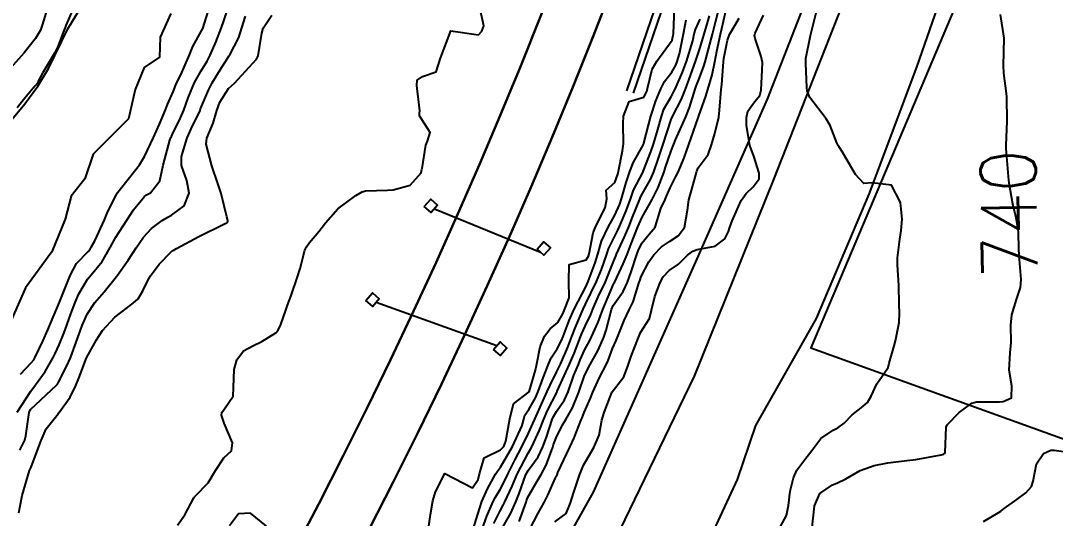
# Model space of a CAD drawing. Header units: metres. Extents: x 318500 to 325275, y 7408834 to 7428799.
# Drawn here: x 323822.7 to 323897.5, y 7420168.2 to 7420204.2 of the extents above; entities that cross this region are included whole.
import ezdxf
from ezdxf.enums import TextEntityAlignment as Align

# ---------------------------------------------------------------- set-up
doc = ezdxf.new("R2010")
doc.units = ezdxf.units.M
doc.header["$MEASUREMENT"] = 0
for name, color, linetype in [('Canaleta de Drenagem', 151, 'Continuous'), ('Cemitério', 206, 'Continuous'), ('Cotas', 45, 'Continuous'), ('Curvas de Nivel 1m', 11, 'Continuous'), ('Curvas de Nivel 5m', 15, 'Continuous'), ('Divisas', 45, 'Continuous'), ('Hidrografia', 140, 'Continuous'), ('Linha Férrea', 20, 'Continuous'), ('Pórticos', 45, 'Continuous'), ('Vias Primárias', 230, 'Continuous')]:
    doc.layers.add(name, color=color, linetype=linetype)
doc.styles.add('Style-STANDARD', font='STANDARD.shx')

msp = doc.modelspace()

# ---------------------------------------------------------------- linework, layer by layer
at = {"layer": 'Canaleta de Drenagem'}
for points in [[(323891.418, 7420394.695), (323892.434, 7420383.178), (323894.003, 7420366.411), (323894.043, 7420351.105), (323893.695, 7420331.232), (323893.583, 7420323.312), (323892.269, 7420306.607), (323891.176, 7420295.33), (323888.938, 7420281.623), (323886.274, 7420268.988), (323883.441, 7420254.04), (323876.417, 7420228.276), (323869.673, 7420208.437), (323866.49, 7420199.138)], [(323891.916, 7420394.739), (323892.932, 7420383.223), (323894.503, 7420366.435), (323894.543, 7420351.101), (323894.195, 7420331.224), (323894.083, 7420323.289), (323892.767, 7420306.564), (323891.672, 7420295.265), (323889.429, 7420281.531), (323886.764, 7420268.889), (323883.929, 7420253.928), (323876.895, 7420228.129), (323870.146, 7420208.276), (323866.963, 7420198.976)]]:
    msp.add_lwpolyline(points, dxfattribs=at)
at = {"layer": 'Cemitério'}
msp.add_lwpolyline([(323974.526, 7420146.416), (323992.042, 7420200.075), (323901.075, 7420230.882), (323879.8, 7420180.568), (323974.526, 7420146.416)], dxfattribs=at)
at = {"layer": 'Curvas de Nivel 1m', "flags": 128}
for points, elevation in [([(323822.465, 7420175.904), (323823.436, 7420177.443), (323823.789, 7420177.885), (323824.481, 7420178.848), (323825.061, 7420179.866), (323825.194, 7420180.145), (323825.484, 7420180.775), (323825.806, 7420181.546), (323825.922, 7420181.856), (323826.339, 7420183.024), (323826.639, 7420183.849), (323826.91, 7420184.465), (323827.545, 7420185.537), (323827.677, 7420185.709), (323827.795, 7420185.836), (323828.588, 7420186.801), (323829.177, 7420187.816), (323829.588, 7420188.561), (323830.382, 7420189.798), (323830.87, 7420190.532), (323831.625, 7420191.48), (323831.79, 7420191.616), (323832.083, 7420191.775), (323832.772, 7420192.64), (323832.995, 7420193.767), (323833.488, 7420195.572), (323833.566, 7420195.762), (323833.603, 7420195.839), (323833.684, 7420196), (323834.256, 7420197.198), (323834.49, 7420197.748), (323834.819, 7420198.648), (323835.281, 7420199.737), (323835.749, 7420200.597), (323836.18, 7420201.301), (323836.411, 7420201.723), (323836.822, 7420202.672), (323837.225, 7420203.716), (323837.371, 7420204.139), (323837.817, 7420205.495)], 727), ([(323824.616, 7420205.074), (323824.268, 7420203.885), (323824.137, 7420203.535), (323823.776, 7420202.924), (323823.322, 7420202.342), (323822.954, 7420201.902), (323821.746, 7420200.549)], 727), ([(323826.524, 7420205.145), (323825.983, 7420203.867), (323825.924, 7420203.731), (323825.782, 7420203.359), (323825.363, 7420202.277), (323825.165, 7420201.876), (323824.292, 7420200.431), (323824.006, 7420199.886), (323823.917, 7420199.708), (323823.734, 7420199.47), (323823.002, 7420198.619), (323822.464, 7420197.909)], 726), ([(323822.688, 7420178.665), (323823.464, 7420179.481), (323823.651, 7420179.704), (323823.754, 7420179.886), (323824.31, 7420181.055), (323824.679, 7420181.872), (323825.52, 7420183.86), (323826.082, 7420185.314), (323826.31, 7420185.852), (323826.754, 7420186.656), (323827.575, 7420187.53), (323827.725, 7420187.69), (323827.814, 7420187.836), (323828.061, 7420188.309), (323828.756, 7420189.823), (323829.004, 7420190.424), (323829.627, 7420191.642), (323829.692, 7420191.746), (323829.735, 7420191.808), (323830.566, 7420192.876), (323831.286, 7420193.786), (323831.666, 7420194.401), (323832.308, 7420195.781), (323832.738, 7420196.73), (323833.184, 7420197.768), (323833.328, 7420198.154), (323833.73, 7420199.08), (323833.922, 7420199.572), (323834.003, 7420199.756), (323834.284, 7420200.29), (323834.915, 7420201.743), (323835.156, 7420202.352), (323835.786, 7420203.487), (323835.867, 7420203.651), (323835.896, 7420203.729), (323836.342, 7420205.195)], 726), ([(323852.169, 7420167.507), (323852.325, 7420168.505), (323852.497, 7420169.503), (323852.696, 7420170.153), (323853.37, 7420171.49), (323855.355, 7420170.45), (323855.769, 7420171.051), (323855.86, 7420171.455), (323856.211, 7420172.623), (323857.387, 7420173.188), (323857.621, 7420173.437), (323857.77, 7420173.809), (323858.056, 7420175.43), (323858.334, 7420176.529), (323859.45, 7420177.389), (323859.918, 7420178.953), (323860.019, 7420179.405), (323860.256, 7420180.634), (323860.573, 7420181.399), (323860.966, 7420181.938), (323861.515, 7420182.391), (323861.877, 7420183.032), (323862.03, 7420183.382), (323862.339, 7420184.179), (323862.317, 7420185.378), (323862.346, 7420186.601), (323863.573, 7420186.926), (323863.753, 7420187.182), (323863.797, 7420187.357), (323864.078, 7420188.878), (323864.261, 7420189.35), (323864.958, 7420190.675), (323865.064, 7420191.338), (323865.01, 7420191.969), (323865.648, 7420192.522), (323865.872, 7420193.112), (323865.918, 7420193.327), (323866.21, 7420194.796), (323866.273, 7420195.324), (323866.247, 7420196.783), (323866.265, 7420197.324), (323866.671, 7420198.376), (323867.731, 7420198.686), (323867.951, 7420199.093), (323868.004, 7420199.306), (323868.347, 7420200.715), (323868.679, 7420201.296), (323869.785, 7420202.812), (323869.877, 7420203.279), (323869.959, 7420205.136)], 731), ([(323858.738, 7420168), (323859.226, 7420169.412), (323859.256, 7420169.497), (323859.345, 7420169.712), (323859.948, 7420170.815), (323860.311, 7420171.401), (323860.692, 7420172.081), (323861.163, 7420173.392), (323861.215, 7420173.57), (323861.4, 7420174.048), (323861.843, 7420174.954), (323862.099, 7420175.38), (323862.59, 7420176.216), (323863.042, 7420177.366), (323863.462, 7420178.577), (323863.851, 7420179.354), (323864.441, 7420180.39), (323864.853, 7420181.34), (323865.012, 7420181.833), (323865.396, 7420183.332), (323865.533, 7420183.629), (323866.24, 7420184.626), (323866.57, 7420185.32), (323866.83, 7420186.049), (323867.235, 7420187.313), (323867.324, 7420187.572), (323867.592, 7420188.127), (323868.13, 7420188.774), (323868.568, 7420189.296), (323868.976, 7420190.642), (323869.27, 7420191.285), (323869.384, 7420191.534), (323869.643, 7420192.139), (323870.033, 7420192.896), (323870.218, 7420193.272), (323870.652, 7420194.289), (323870.994, 7420195.26), (323871.662, 7420197.203), (323871.682, 7420197.25), (323871.69, 7420197.271), (323871.711, 7420197.337), (323872.221, 7420198.757), (323872.376, 7420199.244), (323872.685, 7420200.312), (323872.861, 7420201.239), (323873.006, 7420202.01), (323873.27, 7420203.235), (323873.37, 7420203.661), (323873.737, 7420205.231)], 736), ([(323877.341, 7420167.17), (323878.04, 7420168.453), (323878.189, 7420169.162), (323878.312, 7420170.204), (323878.559, 7420171.158), (323878.806, 7420171.726), (323879.383, 7420172.488), (323879.875, 7420173.143), (323880.522, 7420174.014), (323881.412, 7420174.607), (323881.754, 7420174.776), (323882.217, 7420175.108), (323882.805, 7420175.723), (323883.437, 7420176.229), (323883.911, 7420176.618), (323884.178, 7420177.083), (323884.576, 7420177.962), (323885.34, 7420179.071), (323885.389, 7420179.153), (323885.476, 7420179.454), (323885.839, 7420180.72), (323885.931, 7420181.064), (323886.183, 7420182.397), (323886.217, 7420183.06), (323886.198, 7420183.722), (323886.158, 7420185.061), (323886.06, 7420186.575), (323886.06, 7420187.063), (323886.238, 7420188.423), (323886.337, 7420189.059), (323886.416, 7420189.856), (323886.3, 7420191.06), (323885.649, 7420192.335), (323884.235, 7420192.5), (323883.65, 7420192.449), (323883.027, 7420193.099), (323882.087, 7420194.711), (323881.825, 7420195.118), (323881.775, 7420195.203), (323881.693, 7420195.384), (323881.211, 7420196.634), (323880.925, 7420197.132), (323879.733, 7420198.657), (323879.537, 7420199.152), (323879.516, 7420199.38), (323879.45, 7420201.153), (323879.453, 7420201.473), (323879.79, 7420203.15), (323880.184, 7420204.774)], 739), ([(323822.574, 7420168.649), (323822.825, 7420169.898), (323823.358, 7420171.697), (323823.431, 7420171.889), (323823.486, 7420172.012), (323824.199, 7420173.878), (323824.556, 7420174.72), (323825.419, 7420175.798), (323825.449, 7420175.831), (323825.476, 7420175.859), (323826.288, 7420176.995), (323826.705, 7420177.847), (323826.918, 7420178.376), (323827.47, 7420179.84), (323828.179, 7420181.141), (323828.629, 7420181.823), (323829.51, 7420182.791), (323830.83, 7420183.79), (323831.191, 7420184.119), (323831.533, 7420184.676), (323831.897, 7420185.425), (323832.093, 7420185.775), (323832.723, 7420186.608), (323833.576, 7420187.502), (323833.723, 7420187.612), (323833.971, 7420187.754), (323835.589, 7420188.605), (323837.432, 7420189.536), (323837.599, 7420189.609), (323837.658, 7420189.641), (323837.678, 7420189.699), (323837.667, 7420189.765), (323837.605, 7420190.024), (323837.2, 7420191.714), (323836.984, 7420192.373), (323836.524, 7420193.721), (323836.114, 7420195.287), (323836.158, 7420195.725), (323836.607, 7420196.81), (323836.89, 7420197.718), (323837.11, 7420198.325), (323837.734, 7420199.304), (323837.934, 7420199.51), (323838.152, 7420199.704), (323839.758, 7420201.444), (323839.879, 7420201.678), (323840.144, 7420203.316), (323840.242, 7420203.673), (323840.858, 7420204.611)], 729), ([(323822.654, 7420173.176), (323823.008, 7420173.896), (323823.09, 7420174.199), (323823.311, 7420175.892), (323823.422, 7420176.107), (323825.292, 7420177.862), (323825.361, 7420177.942), (323825.443, 7420178.092), (323826.047, 7420179.269), (323826.298, 7420179.852), (323826.628, 7420180.704), (323827.037, 7420181.845), (323827.157, 7420182.19), (323827.512, 7420183.009), (323828.067, 7420183.832), (323828.743, 7420184.61), (323829.547, 7420185.61), (323829.635, 7420185.723), (323829.705, 7420185.808), (323830.469, 7420186.894), (323831.061, 7420187.788), (323831.588, 7420188.569), (323832.167, 7420189.202), (323832.924, 7420189.767), (323833.344, 7420190.022), (323833.606, 7420190.162), (323834.53, 7420190.833), (323834.894, 7420191.741), (323834.72, 7420192.668), (323834.323, 7420193.75), (323834.325, 7420194.408), (323834.747, 7420195.744), (323835.037, 7420196.393), (323835.671, 7420197.731), (323835.685, 7420197.755), (323835.712, 7420197.834), (323836.271, 7420199.185), (323836.55, 7420199.722), (323837.007, 7420200.458), (323837.759, 7420201.656), (323837.794, 7420201.709), (323838.47, 7420203.009), (323838.684, 7420203.697), (323838.96, 7420204.535)], 728), ([(323855.417, 7420167.459), (323855.855, 7420168.932), (323856.035, 7420169.453), (323856.434, 7420170.369), (323857.019, 7420171.444), (323857.16, 7420171.654), (323857.375, 7420171.935), (323858.25, 7420173.427), (323858.945, 7420174.949), (323859.065, 7420175.415), (323859.139, 7420175.7), (323859.431, 7420176.117), (323859.903, 7420176.945), (323860.093, 7420177.404), (323860.463, 7420178.397), (323860.855, 7420179.396), (323861.039, 7420179.832), (323861.487, 7420180.505), (323861.796, 7420181.084), (323861.913, 7420181.384), (323862.347, 7420182.548), (323862.711, 7420183.372), (323863.546, 7420184.987), (323863.716, 7420185.358), (323864.217, 7420186.703), (323864.406, 7420187.348), (323864.673, 7420188.265), (323865.183, 7420189.336), (323865.618, 7420190.118), (323866.005, 7420190.948), (323866.127, 7420191.325), (323866.462, 7420192.507), (323866.736, 7420193.319), (323867.001, 7420193.986), (323867.689, 7420195.213), (323867.721, 7420195.278), (323867.731, 7420195.309), (323867.747, 7420195.366), (323868.245, 7420197.302), (323868.607, 7420198.416), (323868.961, 7420199.292), (323869.222, 7420199.814), (323869.758, 7420200.492), (323870.053, 7420200.989), (323870.16, 7420201.274), (323870.32, 7420201.817), (323870.6, 7420203.268), (323870.801, 7420204.269)], 732), ([(323856.053, 7420167.453), (323856.389, 7420168.385), (323856.853, 7420169.445), (323857.019, 7420169.77), (323857.353, 7420170.331), (323857.739, 7420171.059), (323857.911, 7420171.432), (323858.446, 7420172.489), (323858.926, 7420173.417), (323859.405, 7420174.408), (323859.723, 7420175.099), (323859.854, 7420175.406), (323860.343, 7420176.494), (323860.759, 7420177.397), (323860.972, 7420177.878), (323861.465, 7420178.85), (323861.719, 7420179.386), (323862.245, 7420180.622), (323862.541, 7420181.374), (323862.812, 7420182.069), (323863.364, 7420183.362), (323863.534, 7420183.713), (323864.315, 7420185.349), (323864.678, 7420186.229), (323865.057, 7420187.338), (323865.199, 7420187.722), (323865.598, 7420188.533), (323865.865, 7420189.068), (323865.977, 7420189.326), (323866.465, 7420190.479), (323866.766, 7420191.319), (323867, 7420191.956), (323867.659, 7420193.252), (323867.681, 7420193.288), (323867.689, 7420193.31), (323868.242, 7420194.741), (323868.433, 7420195.299), (323868.75, 7420196.343), (323869.008, 7420197.291), (323869.196, 7420197.81), (323869.732, 7420198.761), (323869.917, 7420199.097), (323869.997, 7420199.276), (323870.527, 7420200.5), (323870.815, 7420201.264), (323871.277, 7420202.75), (323871.388, 7420203.256), (323871.466, 7420203.584), (323871.806, 7420204.324)], 733), ([(323856.889, 7420167.872), (323857.329, 7420168.734), (323857.583, 7420169.19), (323857.704, 7420169.435), (323858.221, 7420170.563), (323858.597, 7420171.422), (323859.385, 7420172.946), (323859.562, 7420173.235), (323859.654, 7420173.407), (323860.196, 7420174.614), (323860.503, 7420175.399), (323860.779, 7420176.047), (323861.449, 7420177.341), (323861.466, 7420177.374), (323861.474, 7420177.39), (323861.485, 7420177.424), (323862.362, 7420179.377), (323862.695, 7420180.159), (323863.174, 7420181.365), (323863.268, 7420181.599), (323863.512, 7420182.139), (323863.905, 7420182.973), (323864.057, 7420183.352), (323864.447, 7420184.254), (323864.96, 7420185.339), (323865.134, 7420185.759), (323865.573, 7420186.862), (323865.714, 7420187.193), (323865.775, 7420187.328), (323866.34, 7420188.581), (323866.653, 7420189.32), (323866.929, 7420190.005), (323867.44, 7420191.312), (323867.495, 7420191.448), (323867.636, 7420191.714), (323868.217, 7420192.736), (323868.458, 7420193.298), (323868.773, 7420194.194), (323869.132, 7420195.288), (323869.708, 7420197.066), (323869.8, 7420197.279), (323870.458, 7420198.54), (323870.742, 7420199.265), (323871.015, 7420199.997), (323871.471, 7420201.254), (323871.779, 7420202.2), (323872.024, 7420203.011), (323872.091, 7420203.247), (323872.488, 7420204.565)], 734), ([(323859.484, 7420167.407), (323860.116, 7420168.61), (323860.54, 7420169.392), (323860.812, 7420169.925), (323861.367, 7420171.159), (323861.441, 7420171.317), (323861.471, 7420171.388), (323861.536, 7420171.552), (323862.393, 7420173.375), (323862.707, 7420174.064), (323863.219, 7420175.363), (323863.276, 7420175.508), (323863.428, 7420175.89), (323863.876, 7420176.921), (323864.063, 7420177.351), (323864.533, 7420178.417), (323865.01, 7420179.337), (323865.158, 7420179.652), (323865.488, 7420180.519), (323865.732, 7420181.092), (323865.836, 7420181.327), (323866.308, 7420182.532), (323866.683, 7420183.318), (323866.959, 7420183.893), (323867.413, 7420185.311), (323867.444, 7420185.419), (323867.556, 7420185.73), (323868.099, 7420186.775), (323868.467, 7420187.297), (323869.016, 7420187.862), (323869.595, 7420188.256), (323870.219, 7420188.652), (323870.684, 7420189.264), (323870.884, 7420190.522), (323870.985, 7420191.26), (323871.135, 7420191.76), (323871.537, 7420193.252), (323871.564, 7420193.349), (323871.665, 7420193.59), (323872.38, 7420194.542), (323872.622, 7420195.241), (323872.872, 7420196.065), (323873.153, 7420197.236), (323873.215, 7420197.737), (323873.34, 7420199.234), (323873.372, 7420199.607), (323873.486, 7420201.233), (323873.517, 7420201.488), (323873.786, 7420202.796), (323873.941, 7420203.228), (323874.624, 7420204.401)], 737), ([(323861.319, 7420167.981), (323862.123, 7420168.577), (323862.445, 7420169.369), (323862.657, 7420170.064), (323863.095, 7420171.364), (323863.377, 7420172.083), (323864.121, 7420173.349), (323864.503, 7420174.244), (323864.717, 7420175.341), (323864.871, 7420175.896), (323865.423, 7420177.33), (323865.45, 7420177.377), (323866.306, 7420178.477), (323866.602, 7420179.319), (323866.821, 7420179.975), (323867.349, 7420181.312), (323867.392, 7420181.421), (323867.505, 7420181.665), (323868.14, 7420182.681), (323868.304, 7420183.298), (323868.525, 7420184.28), (323868.92, 7420185.289), (323869.141, 7420185.702), (323869.563, 7420186.168), (323870.235, 7420186.605), (323870.906, 7420187.26), (323871.282, 7420187.557), (323871.586, 7420187.682), (323872.907, 7420187.92), (323873.598, 7420188.453), (323873.85, 7420188.983), (323873.937, 7420189.225), (323874.135, 7420189.742), (323874.775, 7420191.213), (323875.126, 7420191.719), (323875.645, 7420192.216), (323876.072, 7420192.775), (323876.081, 7420193.194), (323875.678, 7420194.413), (323875.391, 7420195.204), (323875.148, 7420196.652), (323875.149, 7420197.208), (323875.247, 7420197.677), (323875.727, 7420198.346), (323876.122, 7420198.806), (323876.218, 7420199.193), (323876.283, 7420200.671), (323876.304, 7420201.192), (323876.212, 7420201.631), (323875.787, 7420202.923), (323875.735, 7420203.146), (323875.756, 7420203.201), (323875.764, 7420203.227), (323875.792, 7420203.307), (323876.394, 7420204.608)], 738), ([(323892.297, 7420168.004), (323893.335, 7420168.642), (323893.539, 7420168.755), (323893.788, 7420168.953), (323894.693, 7420169.597), (323895.357, 7420170.08), (323895.753, 7420170.537), (323895.885, 7420170.925), (323896.121, 7420172.185), (323896.624, 7420172.918), (323897.144, 7420173.162), (323897.394, 7420173.161), (323899.39, 7420172.88)], 741)]:
    msp.add_lwpolyline(points, dxfattribs=dict(at, elevation=elevation))
at = {"layer": 'Curvas de Nivel 5m', "flags": 128}
for points, elevation in [([(323834.048, 7420167.749), (323834.565, 7420168.498), (323835.232, 7420169.732), (323835.271, 7420169.801), (323835.342, 7420169.878), (323836.265, 7420170.808), (323836.78, 7420171.709), (323837.379, 7420172.607), (323837.948, 7420173.131), (323838.027, 7420173.694), (323837.411, 7420175.127), (323837.214, 7420175.703), (323837.235, 7420175.891), (323837.427, 7420176.147), (323838.063, 7420177.071), (323838.094, 7420177.694), (323838.145, 7420179.011), (323838.332, 7420179.691), (323838.81, 7420180.357), (323839.486, 7420180.72), (323840.13, 7420181.031), (323841.139, 7420181.655), (323841.32, 7420181.835), (323841.509, 7420182.257), (323841.876, 7420183.294), (323841.996, 7420183.643), (323842.248, 7420184.351), (323842.696, 7420185.633), (323842.9, 7420186.289), (323843.254, 7420187.633), (323843.359, 7420187.856), (323843.588, 7420188.179), (323844.247, 7420188.974), (323844.748, 7420189.613), (323845.62, 7420190.617), (323846.933, 7420191.58), (323847.376, 7420191.832), (323847.635, 7420191.913), (323849.221, 7420191.97), (323849.637, 7420191.992), (323850.852, 7420192.322), (323851.655, 7420193.207), (323851.709, 7420193.47), (323851.719, 7420193.519), (323851.995, 7420195.206), (323852.105, 7420195.514), (323852.312, 7420196.127), (323851.705, 7420197.065), (323851.531, 7420197.346), (323851.537, 7420197.523), (323851.547, 7420197.688), (323851.336, 7420199.526), (323851.353, 7420199.919), (323851.75, 7420200.17), (323852.732, 7420200.528), (323853.057, 7420201.501), (323853.79, 7420203.49), (323855.787, 7420203.184), (323856.033, 7420203.466), (323856.172, 7420203.841), (323855.82, 7420205.47)], 730), ([(323857.454, 7420167.438), (323858.136, 7420168.62), (323858.488, 7420169.423), (323858.726, 7420170.043), (323859.209, 7420171.412), (323859.373, 7420171.707), (323860.097, 7420172.688), (323860.436, 7420173.4), (323860.695, 7420174.103), (323861.125, 7420175.393), (323861.211, 7420175.605), (323861.429, 7420175.964), (323862.012, 7420176.811), (323862.263, 7420177.378), (323862.688, 7420178.598), (323863.01, 7420179.367), (323863.147, 7420179.693), (323863.486, 7420180.444), (323863.806, 7420181.045), (323863.964, 7420181.353), (323864.434, 7420182.428), (323864.775, 7420183.341), (323865.548, 7420185.164), (323865.607, 7420185.272), (323865.638, 7420185.329), (323866.257, 7420186.636), (323866.529, 7420187.321), (323866.828, 7420188.081), (323867.315, 7420189.313), (323867.4, 7420189.525), (323867.617, 7420190.006), (323868.336, 7420191.299), (323868.776, 7420192.16), (323869.199, 7420193.287), (323869.314, 7420193.637), (323869.682, 7420194.726), (323869.84, 7420195.126), (323869.897, 7420195.277), (323870.018, 7420195.6), (323870.774, 7420197.264), (323871.046, 7420197.934), (323871.439, 7420199.255), (323871.515, 7420199.482), (323871.752, 7420200.076), (323872.088, 7420200.924), (323872.18, 7420201.246), (323872.506, 7420202.519), (323872.694, 7420203.241), (323872.924, 7420204.118), (323873.204, 7420205.236)], 735), ([(323879.848, 7420167.142), (323880.011, 7420168.459), (323880.072, 7420169.139), (323880.463, 7420170.024), (323881.363, 7420170.664), (323881.694, 7420170.787), (323882.334, 7420171.106), (323883.376, 7420171.706), (323884.394, 7420172.066), (323885.382, 7420172.254), (323886.756, 7420172.421), (323887.385, 7420172.499), (323889.217, 7420172.842), (323889.389, 7420172.877), (323889.478, 7420172.92), (323889.519, 7420173.009), (323889.596, 7420174.829), (323889.666, 7420175.008), (323890.535, 7420175.897), (323891.444, 7420176.568), (323891.776, 7420176.654), (323893.445, 7420176.657), (323893.716, 7420176.686), (323894.317, 7420176.947), (323894.323, 7420177.812), (323894.15, 7420178.95), (323894.222, 7420180.216), (323894.283, 7420180.948), (323894.268, 7420182.2), (323894.332, 7420182.948), (323894.667, 7420184.069), (323894.954, 7420184.939), (323894.996, 7420185.501), (323894.877, 7420186.941), (323894.851, 7420187.681), (323894.811, 7420188.942), (323894.642, 7420189.966), (323894.41, 7420190.948), (323894.142, 7420192.463), (323894.095, 7420192.953), (323893.947, 7420194.695), (323893.926, 7420194.956), (323893.928, 7420195.192), (323893.997, 7420196.956), (323893.973, 7420198.72), (323893.952, 7420198.957), (323893.762, 7420200.41), (323893.725, 7420200.961), (323893.79, 7420202.96), (323893.506, 7420204.655)], 740), ([(323840.476, 7420167.663), (323839.324, 7420168.609), (323838.449, 7420168.563), (323837.8, 7420167.695)], 730)]:
    msp.add_lwpolyline(points, dxfattribs=dict(at, elevation=elevation))
at = {"layer": 'Divisas'}
msp.add_lwpolyline([(323789.794, 7420061.582), (323806.019, 7420080.314), (323804.338, 7420081.771), (323812.805, 7420093.176), (323837.808, 7420126.322), (323847.987, 7420141.396), (323864.1, 7420170.125), (323871.696, 7420187.216), (323876.685, 7420198.54), (323880.455, 7420208.242), (323888.862, 7420233.683), (323895.696, 7420254.362), (323896.949, 7420268.507)], dxfattribs=at)
at = {"layer": 'Hidrografia'}
for points in [[(323833.571, 7420204.743), (323832.797, 7420203.017), (323832.737, 7420201.59), (323831.635, 7420200.843), (323830.98, 7420199.233), (323830.503, 7420197.122), (323827.942, 7420194.555), (323827.349, 7420192.781), (323826.363, 7420191.518), (323825.916, 7420189.876), (323824.963, 7420187.497), (323823.067, 7420184.914), (323820.315, 7420178.711)], [(323821.592, 7420196.495), (323823, 7420198.201), (323823.941, 7420199.484), (323824.709, 7420200.763), (323826.118, 7420203.62), (323826.972, 7420205.048)]]:
    msp.add_lwpolyline(points, dxfattribs=at)
at = {"layer": 'Linha Férrea'}
for points in [[(323843.705, 7420529.863, -0.339852), (323771.4, 7420065.587), (323704.487, 7420002.468, 0.137972), (323573.117, 7419776.141), (323569.018, 7419760.257, 0.009911), (323565.266, 7419744.042), (323557.569, 7419705.285), (323544.41, 7419647.347), (323509.546, 7419502.298), (323475.425, 7419363.32), (323454.167, 7419264.774, -0.048865), (323374.489, 7419022.071), (323336.216, 7418936.841), (323318.171, 7418898.232), (323303.703, 7418864.835, 0.016709)], [(323303.703, 7418864.835), (323318.171, 7418898.232), (323336.216, 7418936.841), (323374.489, 7419022.071, 0.048865), (323454.167, 7419264.774), (323475.425, 7419363.32), (323509.546, 7419502.298), (323544.41, 7419647.347), (323557.569, 7419705.285), (323565.266, 7419744.042, -0.009911), (323569.018, 7419760.257), (323573.117, 7419776.141, -0.137972), (323704.487, 7420002.468), (323771.4, 7420065.587, 0.339852), (323843.705, 7420529.863, 0.104587)], [(323840.146, 7420527.887, -0.339824), (323768.602, 7420068.543), (323704.141, 7420007.763, 0.140169), (323569.283, 7419777.13), (323565.155, 7419761.392, -0.000234), (323561.228, 7419744.645), (323553.453, 7419705.875), (323540.362, 7419648.042), (323505.529, 7419503.284), (323471.394, 7419364.249), (323450.124, 7419265.645, -0.047372), (323375.492, 7419034.63), (323347.077, 7418970.203), (323316.211, 7418903.384), (323295.96, 7418857.357)], [(323295.96, 7418857.357), (323316.211, 7418903.384), (323347.077, 7418970.203), (323375.492, 7419034.63, 0.047372), (323450.124, 7419265.645), (323471.394, 7419364.249), (323505.529, 7419503.284), (323540.362, 7419648.042), (323553.453, 7419705.875), (323561.228, 7419744.645, 0.000234), (323565.155, 7419761.392), (323569.283, 7419777.13, -0.140169), (323704.141, 7420007.763), (323768.602, 7420068.543, 0.339824), (323840.146, 7420527.887, 0.098634)]]:
    msp.add_lwpolyline(points, format="xyb", dxfattribs=at)
at = {"layer": 'Pórticos'}
for points in [[(323851.872, 7420190.78), (323852.344, 7420191.319), (323852.841, 7420190.884), (323852.368, 7420190.344)], [(323860.025, 7420187.696), (323860.498, 7420188.235), (323860.994, 7420187.799), (323860.522, 7420187.26)], [(323847.654, 7420183.997), (323848.127, 7420184.536), (323848.624, 7420184.101), (323848.151, 7420183.562)], [(323856.875, 7420180.449), (323857.348, 7420180.988), (323857.844, 7420180.553), (323857.371, 7420180.014)]]:
    msp.add_lwpolyline(points, close=True, dxfattribs=at)
for points in [[(323852.605, 7420190.614), (323860.273, 7420187.478)], [(323857.111, 7420180.719), (323848.387, 7420183.831)]]:
    msp.add_lwpolyline(points, dxfattribs=at)
at = {"layer": 'Vias Primárias'}
for points in [[(323415.833, 7419583.302), (323419.047, 7419572.746), (323421.03, 7419562.086), (323421.351, 7419557.374), (323421.618, 7419546.016), (323420.655, 7419534.774), (323419.854, 7419529.552), (323419.495, 7419524.986, 0.238184), (323422.135, 7419522.665), (323425.333, 7419521.775), (323439.384, 7419519.04), (323447.038, 7419517.341, 0.392019), (323449.506, 7419518.783), (323449.894, 7419520.081), (323454.112, 7419536.783), (323456.933, 7419548.508), (323462.14, 7419572.405), (323463.204, 7419579.599, 0.075507), (323463.151, 7419593.445, 0), (323461.926, 7419601.304, 0.173993), (323443.828, 7419629.608, 0.279998), (323404.325, 7419640.182, 0.277838)], [(323958.451, 7420335.136), (323941.374, 7420330.109), (323938.065, 7420329.267, 0.31465), (323934.651, 7420325.309, 0.066989), (323934.92, 7420316.776, 0), (323936.242, 7420308.849), (323937.652, 7420304.582), (323941.581, 7420294.73, -0.266748), (323939.281, 7420278.615, 0), (323933.27, 7420270.921), (323925.552, 7420264.916), (323916.831, 7420257.269), (323908.786, 7420249.716), (323903.442, 7420244.43, 0.13903), (323898.134, 7420235.039), (323896.106, 7420227.945), (323893.312, 7420219.103), (323890.673, 7420210.164), (323887.449, 7420200.861), (323884.01, 7420191.678), (323880.203, 7420182.68), (323875.814, 7420174.941), (323874.488, 7420171.036), (323869.884, 7420161.124)], [(323715.644, 7420145.548, 0), (323709.04, 7420132.939)], [(323840.737, 7420005.613, 0), (323839.679, 7420000.995, -0.226003)], [(323831.088, 7420001.787, 0), (323833.844, 7420008.443, 0.220888)], [(323862.08, 7420159.229), (323871.401, 7420178.511), (323877.131, 7420192.746), (323882.612, 7420206.672), (323887.592, 7420223.116), (323890.739, 7420233.93, -0.125738), (323898.472, 7420248.744), (323907.145, 7420256.59), (323916.329, 7420265.063), (323922.552, 7420270.085, 0.123285), (323924.183, 7420271.528, 0.044529), (323931.501, 7420279.562), (323933.572, 7420282.286), (323935.293, 7420287.178), (323935.561, 7420288.645, 0.054336), (323933.508, 7420295.782), (323930.768, 7420302.472), (323929.976, 7420305.541, -0.046262), (323927.417, 7420317.977, -0.122987), (323929.49, 7420333.329, -0.04556)]]:
    msp.add_lwpolyline(points, format="xyb", dxfattribs=at)

# ---------------------------------------------------------------- texts
at = {"layer": 'Cotas', "style": 'Style-STANDARD'}
msp.add_text('740', height=4, rotation=91.07845, dxfattribs=at).set_placement((323894.13, 7420190.236, 740), align=Align.MIDDLE_CENTER)

doc.saveas('drawing.dxf')
